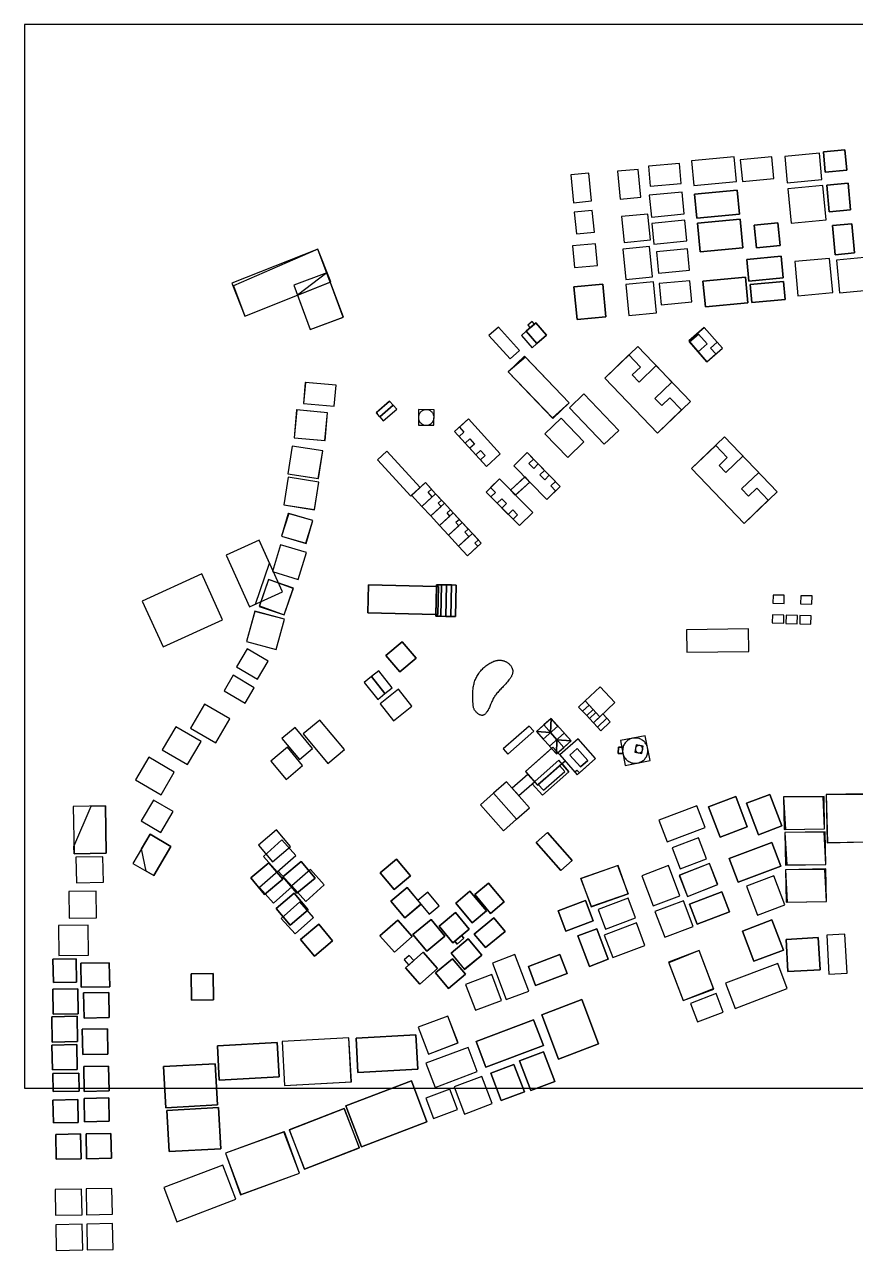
# Model space of a CAD drawing. Header units: millimetres. Extents: x 0 to 1306, y -165 to 1080.
# Drawn here: x 0 to 844, y -165 to 1080 of the extents above; entities that cross this region are included whole.
import ezdxf

# ---------------------------------------------------------------- set-up
doc = ezdxf.new("R2010")
doc.units = ezdxf.units.MM
for name, color, linetype in [('BLDG_BOX_CAMPUS', 5, 'Continuous'), ('BLDG_BOX_PLATFORM', 3, 'Continuous'), ('BLDG_BOX_RASTER', 1, 'Continuous'), ('BLDG_FOOTPRINT_CAMPUS', 8, 'Continuous'), ('BLDG_FOOTPRINT_PLATFORM', 94, 'Continuous'), ('BLDG_FOOTPRINT_RASTER', 12, 'Continuous'), ('MODEL_WINDOW', 7, 'Continuous'), ('WATER', 4, 'Continuous')]:
    doc.layers.add(name, color=color, linetype=linetype)

msp = doc.modelspace()

# ---------------------------------------------------------------- linework, layer by layer
at = {"layer": 'BLDG_BOX_CAMPUS'}
for points in [[(502.7, 749.1), (481.2, 772.8), (471.5, 764.1), (493.1, 740.4), (502.7, 749.1)], [(530, 764.6), (519.2, 777), (509.4, 768.5), (520.2, 756.1), (530, 764.6)], [(517.8, 775.7), (515.4, 778.4), (511, 774.6), (513.3, 771.9), (517.8, 775.7)], [(708.6, 751.4), (690.2, 772.5), (674.4, 758.7), (692.7, 737.6), (708.6, 751.4)], [(520.2, 756.1), (509.4, 768.5), (504.5, 764.2), (515.3, 751.8), (520.2, 756.1)], [(675.2, 757.8), (684, 747.7), (693, 755.6), (684.2, 765.7), (675.2, 757.8)], [(589.1, 720.9), (642.6, 665.2), (676.1, 697.3), (622.6, 753), (589.1, 720.9)], [(491.1, 727.4), (536.5, 680.1), (553.1, 696), (507.7, 743.3), (491.1, 727.4)], [(360.7, 681.5), (374.3, 693.4), (370.6, 697.5), (357.1, 685.7), (360.7, 681.5)], [(553.2, 690.9), (588.6, 653.9), (603.3, 667.9), (567.8, 704.9), (553.2, 690.9)], [(364.3, 677.4), (377.9, 689.3), (374.3, 693.4), (360.7, 681.5), (364.3, 677.4)], [(364.3, 677.4), (377.9, 689.3), (374.3, 693.4), (360.7, 681.5), (364.3, 677.4)], [(400.1, 689), (399.9, 673.2), (415.7, 673), (415.9, 688.8), (400.1, 689)], [(483.1, 644), (450.8, 679.5), (436.7, 666.8), (469, 631.2), (483.1, 644)], [(545, 680.2), (528.4, 664.4), (551.5, 640.4), (568, 656.3), (545, 680.2)], [(677.2, 629.1), (730.7, 573.4), (764.2, 605.5), (710.7, 661.2), (677.2, 629.1)], [(358.3, 637.9), (392.2, 601.2), (401.8, 610), (367.9, 646.8), (358.3, 637.9)], [(496.8, 632), (530.3, 597.6), (543.9, 610.8), (510.4, 645.3), (496.8, 632)], [(407, 614.9), (393, 602), (403.4, 590.7), (417.4, 603.6), (407, 614.9)], [(516, 584.6), (482.2, 618.7), (468.7, 605.3), (502.5, 571.2), (516, 584.6)], [(498.3, 602), (513, 615.4), (508.1, 620.7), (493.5, 607.3), (498.3, 602)], [(417.4, 603.6), (403.4, 590.7), (412.5, 581), (426.4, 593.8), (417.4, 603.6)], [(412.5, 581), (421.5, 571.2), (435.4, 584.1), (426.4, 593.8), (412.5, 581)], [(421.5, 571.2), (430.5, 561.4), (444.5, 574.3), (435.4, 584.1), (421.5, 571.2)], [(444.5, 574.3), (430.5, 561.4), (440.7, 550.3), (454.7, 563.2), (444.5, 574.3)], [(454.7, 563.2), (440.7, 550.3), (449.8, 540.5), (463.7, 553.4), (454.7, 563.2)], [(348.7, 482.5), (417.7, 481), (418.3, 509.4), (349.3, 510.9), (348.7, 482.5)], [(418.4, 511.2), (417.7, 479.2), (422.7, 479.1), (423.4, 511.1), (418.4, 511.2)], [(427.7, 479), (428.4, 511), (423.4, 511.1), (422.7, 479.1), (427.7, 479)], [(432.7, 478.9), (433.4, 510.9), (428.4, 511), (427.7, 479), (432.7, 478.9)], [(433.4, 510.9), (432.7, 478.9), (437.6, 478.8), (438.4, 510.8), (433.4, 510.9)], [(419.7, 481), (420.3, 509.4), (418.3, 509.4), (417.7, 481), (419.7, 481)], [(735.3, 443.3), (735.1, 466.3), (672.1, 465.5), (672.4, 442.5), (735.3, 443.3)], [(366.9, 439.4), (381, 422.6), (397.6, 436.4), (383.5, 453.3), (366.9, 439.4)], [(352.3, 417.8), (366, 400.6), (373.4, 406.4), (359.7, 423.6), (352.3, 417.8)], [(366, 400.6), (352.3, 417.8), (345, 412), (358.6, 394.7), (366, 400.6)], [(379.8, 405.1), (361, 390.2), (374.6, 372.9), (393.4, 387.9), (379.8, 405.1)], [(569.2, 393.1), (584.3, 377.1), (599.5, 391.5), (584.4, 407.5), (569.2, 393.1)], [(562.6, 386.9), (566.7, 382.6), (573.3, 388.8), (569.2, 393.1), (562.6, 386.9)], [(577.4, 384.4), (573.3, 388.8), (566.7, 382.6), (570.8, 378.2), (577.4, 384.4)], [(283, 359.6), (308.1, 329.7), (324.9, 343.8), (299.9, 373.7), (283, 359.6)], [(534.8, 375.4), (519.8, 362.2), (526.6, 354.4), (541.6, 367.6), (534.8, 375.4)], [(555, 352.5), (534.8, 375.4), (527.3, 368.8), (547.5, 345.9), (555, 352.5)], [(580.1, 381.5), (577.4, 384.4), (570.8, 378.2), (573.6, 375.3), (580.1, 381.5)], [(577.7, 370.9), (584.3, 377.1), (580.1, 381.5), (573.6, 375.3), (577.7, 370.9)], [(581.8, 366.6), (591.3, 375.5), (587.2, 379.9), (577.7, 370.9), (581.8, 366.6)], [(585.3, 362.9), (594.7, 371.9), (591.3, 375.5), (581.8, 366.6), (585.3, 362.9)], [(261.4, 355), (279.2, 333.8), (292.5, 345), (274.7, 366.2), (261.4, 355)], [(490.7, 339.1), (517, 362.3), (512.3, 367.6), (486.1, 344.4), (490.7, 339.1)], [(519.8, 362.2), (540, 339.3), (547.5, 345.9), (527.3, 368.8), (519.8, 362.2)], [(540, 339.3), (555, 352.5), (548.1, 360.3), (533.1, 347.1), (540, 339.3)], [(579.9, 334.6), (562, 354.8), (543.5, 338.4), (561.3, 318.1), (579.9, 334.6)], [(609.9, 327.6), (635.1, 332.5), (630.3, 357.7), (605, 352.9), (609.9, 327.6)], [(250.1, 331.9), (265.5, 313.5), (282.3, 327.7), (266.9, 346.1), (250.1, 331.9)], [(561.3, 344.8), (553.8, 338.2), (564.4, 326.2), (571.9, 332.8), (561.3, 344.8)], [(561.3, 344.8), (553.8, 338.2), (564.4, 326.2), (571.9, 332.8), (561.3, 344.8)], [(602.9, 339.7), (607.6, 339.6), (607.7, 346.1), (603, 346.1), (602.9, 339.7)], [(628.3, 347.2), (620.9, 348.5), (619.6, 341.1), (626.9, 339.8), (628.3, 347.2)], [(525.8, 297.4), (552.8, 321.2), (542.4, 332.9), (515.4, 309.1), (525.8, 297.4)], [(543.2, 327.5), (521.6, 308.4), (526.9, 302.4), (548.5, 321.5), (543.2, 327.5)], [(501.8, 297), (517.7, 311.1), (511.1, 318.6), (495.2, 304.5), (501.8, 297)], [(499.5, 273.1), (476.2, 299.5), (463, 287.8), (486.3, 261.4), (499.5, 273.1)], [(512.7, 284.7), (489.4, 311.1), (476.2, 299.5), (499.5, 273.1), (512.7, 284.7)], [(251.7, 229.8), (270.1, 245.2), (256, 262.1), (237.6, 246.7), (251.7, 229.8)], [(556.1, 231), (531, 259.5), (519.6, 249.4), (544.7, 220.9), (556.1, 231)], [(248.1, 228.9), (229.7, 213.4), (243.8, 196.6), (262.2, 212), (248.1, 228.9)], [(280.8, 230), (262.4, 214.6), (276.6, 197.8), (295, 213.2), (280.8, 230)], [(391.8, 215.4), (377.6, 232.3), (361.1, 218.5), (375.2, 201.6), (391.8, 215.4)], [(372, 189.9), (386.2, 173), (402.6, 186.7), (388.4, 203.6), (372, 189.9)], [(437.8, 187.7), (454.5, 167.7), (469.1, 179.9), (452.3, 199.9), (437.8, 187.7)], [(457.2, 196.6), (473.3, 177.4), (487.1, 189), (471, 208.2), (457.2, 196.6)], [(273.9, 197.8), (255.5, 182.4), (269.7, 165.5), (288.1, 180.9), (273.9, 197.8)], [(421.1, 185.1), (409.5, 199.1), (399.3, 190.6), (411, 176.6), (421.1, 185.1)], [(451.6, 161.4), (437.5, 178.3), (420.9, 164.4), (435, 147.5), (451.6, 161.4)], [(298.7, 166.4), (280.3, 151), (294.4, 134.1), (312.8, 149.5), (298.7, 166.4)], [(378.9, 170.5), (360.9, 154.6), (375.5, 138.1), (393.5, 154), (378.9, 170.5)], [(408.5, 138.9), (426.9, 154.3), (412.8, 171.2), (394.4, 155.8), (408.5, 138.9)], [(476.4, 172.9), (456.7, 156.4), (468.2, 142.6), (487.9, 159.1), (476.4, 172.9)], [(446.8, 120.5), (464.3, 135.1), (450.6, 151.4), (433.1, 136.9), (446.8, 120.5)], [(439.3, 146.3), (446.2, 152.1), (443.8, 154.9), (436.9, 149.1), (439.3, 146.3)], [(401.4, 105.5), (419.4, 121.4), (404.8, 137.9), (386.8, 122), (401.4, 105.5)], [(385.5, 130.2), (390.1, 124.9), (395.4, 129.5), (390.7, 134.8), (385.5, 130.2)], [(430.4, 101.3), (447.7, 115.7), (434.6, 131.4), (417.3, 116.9), (430.4, 101.3)], [(169.2, 115.9), (169.5, 89.3), (191.8, 89.6), (191.5, 116.2), (169.2, 115.9)]]:
    msp.add_lwpolyline(points, close=True, dxfattribs=at)
at = {"layer": 'BLDG_BOX_PLATFORM'}
msp.add_lwpolyline([(536.6, 346.2), (508.6, 321.4), (520.7, 307.6), (548.8, 332.4), (536.6, 346.2)], close=True, dxfattribs=at)
at = {"layer": 'BLDG_BOX_RASTER'}
for points in [[(771.9, 945.9), (774.4, 919.3), (809.6, 922.7), (807.1, 949.2), (771.9, 945.9)], [(813.1, 930.1), (834.9, 932.2), (833, 952.7), (811.2, 950.6), (813.1, 930.1)], [(633.4, 936), (635.3, 915.7), (666.9, 918.7), (665, 939), (633.4, 936)], [(722.8, 920.7), (720.5, 945.5), (677.2, 941.5), (679.6, 916.7), (722.8, 920.7)], [(760.7, 923.6), (758.7, 945.5), (726.8, 942.5), (728.9, 920.6), (760.7, 923.6)], [(575.6, 900.8), (573, 928.9), (554.6, 927.2), (557.3, 899.1), (575.6, 900.8)], [(604.8, 902.8), (625.7, 904.8), (623, 932.9), (602.1, 931), (604.8, 902.8)], [(636.5, 884.5), (669.9, 887.6), (667.8, 909.8), (634.4, 906.6), (636.5, 884.5)], [(682.8, 883.2), (726, 887.3), (723.7, 911.9), (680.4, 907.9), (682.8, 883.2)], [(810.6, 916.7), (775, 913.3), (778.3, 878.4), (813.9, 881.8), (810.6, 916.7)], [(814.5, 916.9), (817.1, 889.9), (838.7, 891.9), (836.2, 918.9), (814.5, 916.9)], [(558.2, 889.5), (560.3, 867.4), (578.6, 869.1), (576.5, 891.3), (558.2, 889.5)], [(608.7, 858.7), (635.5, 861.3), (633, 887.5), (606.2, 885), (608.7, 858.7)], [(639, 857.1), (672.4, 860.3), (670.5, 881.2), (637, 878), (639, 857.1)], [(726.5, 882.2), (683.2, 878.2), (686, 849.2), (729.2, 853.3), (726.5, 882.2)], [(743.1, 853.2), (767.2, 855.5), (765, 878.6), (740.9, 876.3), (743.1, 853.2)], [(820.4, 875.8), (823.2, 846.2), (842.9, 848.1), (840.1, 877.6), (820.4, 875.8)], [(223.8, 783.8), (311, 818.6), (297.7, 852), (210.5, 817.2), (223.8, 783.8)], [(579.7, 857.4), (556.4, 855.2), (558.5, 833.2), (581.8, 835.4), (579.7, 857.4)], [(607.6, 851.9), (610.5, 821.2), (637.5, 823.8), (634.6, 854.5), (607.6, 851.9)], [(643.8, 827.6), (675.3, 830.6), (673.2, 852.1), (641.8, 849.1), (643.8, 827.6)], [(735.4, 819.5), (770.3, 822.8), (768.2, 844.8), (733.3, 841.5), (735.4, 819.5)], [(785.3, 804.4), (820.6, 807.8), (817.3, 842.5), (782, 839.2), (785.3, 804.4)], [(860.1, 844), (824.4, 840.6), (827.5, 807.5), (863.3, 810.8), (860.1, 844)], [(323.8, 782.7), (307.1, 827.8), (273.5, 815.4), (290.1, 770.3), (323.8, 782.7)], [(688.8, 819.5), (691.3, 793.3), (734.5, 797.4), (732, 823.6), (688.8, 819.5)], [(561, 780.4), (590.2, 783.1), (587.1, 816.4), (557.9, 813.6), (561, 780.4)], [(610.6, 816), (613.6, 784.6), (641.7, 787.3), (638.7, 818.7), (610.6, 816)], [(646.3, 795.4), (677.7, 798.3), (675.7, 819.8), (644.3, 816.9), (646.3, 795.4)], [(770.6, 819.1), (736.7, 815.9), (738.4, 797.7), (772.3, 800.9), (770.6, 819.1)], [(316.5, 713.7), (285.1, 716.6), (283.1, 695.1), (314.5, 692.3), (316.5, 713.7)], [(273.7, 660.4), (305.2, 657.5), (307.8, 685.8), (276.3, 688.7), (273.7, 660.4)], [(267.3, 623.6), (298.5, 618.9), (302.8, 647), (271.6, 651.7), (267.3, 623.6)], [(263.3, 592.1), (294.6, 587.3), (298.9, 615.4), (267.6, 620.2), (263.3, 592.1)], [(260.9, 560.4), (286.1, 553), (292.9, 576.2), (267.7, 583.6), (260.9, 560.4)], [(204.6, 541.2), (228.5, 488.6), (262, 503.8), (238.1, 556.4), (204.6, 541.2)], [(259.9, 551.8), (251.7, 524.6), (277.9, 516.6), (286.2, 543.8), (259.9, 551.8)], [(179.9, 522.1), (119.5, 494.6), (140.7, 448.1), (201.1, 475.5), (179.9, 522.1)], [(247.8, 516.4), (238.4, 489.2), (263.6, 480.5), (273, 507.7), (247.8, 516.4)], [(771.4, 500.4), (760, 500.7), (759.8, 492.4), (771.2, 492.1), (771.4, 500.4)], [(788.2, 500), (788, 491.6), (799.4, 491.3), (799.6, 499.7), (788.2, 500)], [(255.6, 445.2), (264, 476.1), (233.7, 484.4), (225.3, 453.5), (255.6, 445.2)], [(770.9, 472.1), (771.1, 480.2), (759.5, 480.5), (759.3, 472.4), (770.9, 472.1)], [(784.5, 471.5), (784.7, 479.9), (773.3, 480.2), (773.1, 471.8), (784.5, 471.5)], [(798.5, 471.2), (798.7, 479.6), (787.3, 479.9), (787.1, 471.5), (798.5, 471.2)], [(226.1, 446.1), (215.3, 427.6), (236.6, 415.1), (247.5, 433.6), (226.1, 446.1)], [(233.3, 406.6), (211.8, 419.2), (202.6, 403.5), (224.1, 390.9), (233.3, 406.6)], [(208.6, 374.9), (182.8, 390), (168.5, 365.6), (194.2, 350.5), (208.6, 374.9)], [(153.7, 367), (139.9, 343.5), (165.6, 328.5), (179.4, 351.9), (153.7, 367)], [(112.6, 313), (138.6, 297.8), (152.1, 320.9), (126.1, 336.1), (112.6, 313)], [(50.3, 238), (83, 238.6), (82.1, 286.5), (49.4, 285.9), (50.3, 238)], [(138.4, 259.6), (150.8, 280.7), (130.8, 292.4), (118.4, 271.3), (138.4, 259.6)], [(682.7, 286.7), (644.1, 272.1), (652.5, 249.9), (691.2, 264.5), (682.7, 286.7)], [(733.9, 265.3), (722.3, 296), (694.6, 285.5), (706.2, 254.8), (733.9, 265.3)], [(768.9, 266.2), (756.8, 298.2), (733.2, 289.3), (745.3, 257.3), (768.9, 266.2)], [(771.4, 262.5), (812.4, 263.2), (811.8, 296.2), (770.8, 295.6), (771.4, 262.5)], [(854.9, 250), (853.9, 298.8), (813.9, 298), (814.9, 249.2), (854.9, 250)], [(127.5, 257.7), (110.1, 228.2), (131.3, 215.8), (148.6, 245.3), (127.5, 257.7)], [(261.3, 252.1), (242.5, 235.3), (256.5, 219.5), (275.4, 236.3), (261.3, 252.1)], [(684.4, 254.1), (657.6, 244), (665.6, 222.7), (692.4, 232.8), (684.4, 254.1)], [(724.7, 209), (767.8, 225.3), (758.7, 249.5), (715.6, 233.2), (724.7, 209)], [(772.6, 226.5), (813.6, 227.2), (813, 260.2), (772, 259.6), (772.6, 226.5)], [(80.1, 209), (79.6, 235), (52.2, 234.5), (52.7, 208.5), (80.1, 209)], [(575.2, 184), (613, 197.4), (602.8, 226.2), (565, 212.8), (575.2, 184)], [(665.5, 195.3), (653.9, 225.9), (626.7, 215.7), (638.3, 185), (665.5, 195.3)], [(695.6, 228.1), (664.8, 216), (673.1, 194.7), (704, 206.8), (695.6, 228.1)], [(252.7, 187.8), (271.6, 204.6), (257.5, 220.4), (238.7, 203.6), (252.7, 187.8)], [(271.4, 205.3), (285.5, 189.6), (304.3, 206.4), (290.3, 222.1), (271.4, 205.3)], [(760.7, 215.6), (733.2, 205.2), (744.4, 175.7), (771.9, 186.2), (760.7, 215.6)], [(773.2, 188.8), (814.2, 189.5), (813.6, 222.5), (772.6, 221.8), (773.2, 188.8)], [(72.6, 200.1), (44.9, 199.6), (45.4, 172.4), (73.1, 172.9), (72.6, 200.1)], [(683.1, 166.6), (715.8, 179), (708.1, 199.4), (675.3, 186.9), (683.1, 166.6)], [(274.7, 156.5), (293.5, 173.3), (279.5, 189.1), (260.7, 172.3), (274.7, 156.5)], [(549.5, 159.4), (577.5, 170), (569.7, 190.6), (541.7, 180), (549.5, 159.4)], [(589.9, 161.3), (620.5, 172.8), (612.9, 193), (582.3, 181.4), (589.9, 161.3)], [(650, 153.1), (678.9, 164.1), (669, 190.1), (640.1, 179.2), (650, 153.1)], [(34.5, 165), (35, 134.5), (65.1, 135), (64.5, 165.6), (34.5, 165)], [(597.4, 132.5), (629.9, 144.8), (621.3, 167.7), (588.7, 155.4), (597.4, 132.5)], [(740.5, 128.8), (770.5, 140.1), (758.9, 170.8), (728.9, 159.4), (740.5, 128.8)], [(581, 161.8), (561.7, 154.6), (573.5, 123.5), (592.7, 130.8), (581, 161.8)], [(807.8, 120.2), (806, 152.8), (773.4, 151), (775.2, 118.4), (807.8, 120.2)], [(814.6, 155.4), (816.8, 115.8), (835.2, 116.8), (833, 156.4), (814.6, 155.4)], [(653.9, 127.9), (668.7, 88.8), (699.8, 100.5), (685, 139.7), (653.9, 127.9)], [(52.5, 131.3), (28.8, 130.9), (29.3, 107.2), (52.9, 107.6), (52.5, 131.3)], [(57.6, 102.4), (86.5, 102.9), (86.1, 127.2), (57.2, 126.7), (57.6, 102.4)], [(511.9, 98.4), (497.8, 135.6), (475.1, 127), (489.2, 89.8), (511.9, 98.4)], [(551, 116.3), (543.7, 135.5), (511.6, 123.4), (518.9, 104.1), (551, 116.3)], [(774.5, 101), (764.8, 126.5), (711.9, 106.5), (721.6, 80.9), (774.5, 101)], [(474.5, 115.2), (447.9, 105.1), (457.8, 79), (484.4, 89.1), (474.5, 115.2)], [(54.5, 75.5), (54.1, 100.8), (28.7, 100.3), (29.2, 75), (54.5, 75.5)], [(60, 96.8), (60.4, 71.1), (86.1, 71.6), (85.6, 97.2), (60, 96.8)], [(525.1, 74.4), (542.1, 29.5), (582.9, 45), (565.9, 89.9), (525.1, 74.4)], [(709.4, 77.2), (702.3, 95.9), (676.3, 86), (683.4, 67.4), (709.4, 77.2)], [(27.6, 72.5), (28.1, 46.8), (53.9, 47.2), (53.4, 73), (27.6, 72.5)], [(410.1, 34.4), (440.2, 45.8), (429.8, 73.2), (399.8, 61.8), (410.1, 34.4)], [(468.5, 21.2), (526.8, 43.3), (516.9, 69.3), (458.7, 47.2), (468.5, 21.2)], [(84.7, 34.6), (84.2, 60.2), (58.6, 59.7), (59.1, 34.1), (84.7, 34.6)], [(264, 2.5), (331.9, 6.2), (329.4, 51.1), (261.5, 47.3), (264, 2.5)], [(338.5, 15.8), (399.2, 19.1), (397.3, 54.2), (336.6, 50.8), (338.5, 15.8)], [(27.8, 43.7), (28.3, 18.4), (53.5, 18.9), (53.1, 44.1), (27.8, 43.7)], [(197.8, 7.9), (258.5, 11.3), (256.6, 46.4), (195.9, 43), (197.8, 7.9)], [(450.3, 41.3), (407.6, 25.2), (417, 0.6), (459.6, 16.7), (450.3, 41.3)], [(502.7, 27.6), (514.1, -2.6), (538.5, 6.6), (527.1, 36.8), (502.7, 27.6)], [(55, 15.3), (28.9, 14.8), (29.2, -3.5), (55.4, -3), (55, 15.3)], [(60.2, 21.9), (60.6, -3.3), (85.8, -2.8), (85.4, 22.4), (60.2, 21.9)], [(193.7, 24.8), (141.1, 21.9), (143.4, -20), (196, -17.1), (193.7, 24.8)], [(473.6, 15.1), (484, -12.6), (507.5, -3.7), (497, 24), (473.6, 15.1)], [(342.1, -59.6), (408.6, -34.4), (392.9, 7.3), (326.3, -17.9), (342.1, -59.6)], [(446.6, -26.5), (474.8, -15.8), (464.4, 11.8), (436.2, 1.2), (446.6, -26.5)], [(29.3, -35.2), (54.5, -34.8), (54.1, -11.7), (28.9, -12.2), (29.3, -35.2)], [(86.1, -33.7), (85.7, -10), (60.5, -10.5), (60.9, -34.2), (86.1, -33.7)], [(415.3, -30.9), (439.5, -21.7), (431.7, -1.1), (407.5, -10.3), (415.3, -30.9)], [(146.7, -64.5), (199.2, -61.6), (196.9, -19.7), (144.4, -22.6), (146.7, -64.5)], [(324.5, -20.6), (268.7, -42.4), (284.3, -82.4), (340.1, -60.6), (324.5, -20.6)], [(32.3, -72.3), (57.5, -71.8), (57, -46.6), (31.8, -47.1), (32.3, -72.3)], [(62.6, -46.5), (63.1, -71.7), (88.3, -71.3), (87.8, -46), (62.6, -46.5)], [(219.3, -108.4), (279.3, -86.5), (263.9, -44.4), (203.9, -66.2), (219.3, -108.4)], [(141.4, -100.9), (154.5, -135.7), (214.7, -112.9), (201.5, -78.2), (141.4, -100.9)], [(57.9, -102.5), (31, -103), (31.5, -129.2), (58.4, -128.7), (57.9, -102.5)], [(88.8, -101.9), (62.5, -102.4), (63, -128.6), (89.3, -128.1), (88.8, -101.9)], [(31.7, -138.7), (32.2, -164.9), (59.1, -164.4), (58.6, -138.2), (31.7, -138.7)], [(63.2, -138.1), (63.6, -164.3), (90, -163.8), (89.5, -137.6), (63.2, -138.1)]]:
    msp.add_lwpolyline(points, close=True, dxfattribs=at)
at = {"layer": 'BLDG_FOOTPRINT_CAMPUS'}
for points in [[(502.7, 749.1), (481.2, 772.8), (471.5, 764.1), (493.1, 740.4), (502.7, 749.1)], [(509.4, 768.5), (519.2, 777), (530, 764.6), (520.2, 756.1), (509.4, 768.5)], [(513.3, 771.9), (517.8, 775.7), (515.4, 778.4), (511, 774.6), (513.3, 771.9)], [(683.4, 766.6), (690.2, 772.5), (703.4, 757.4), (696.6, 751.5), (701.8, 745.5), (692.7, 737.6), (684, 747.7), (693, 755.6), (684.2, 765.7), (683.4, 766.6)], [(520.2, 756.1), (509.4, 768.5), (504.5, 764.2), (515.3, 751.8), (520.2, 756.1)], [(675.2, 757.8), (684.2, 765.7), (693, 755.6), (684, 747.7), (675.2, 757.8)], [(553.1, 696), (508.8, 742.2), (491.1, 727.4), (536, 680.6), (553.1, 696)], [(642.6, 665.2), (667.1, 688.8), (655.3, 701), (647, 693), (640.1, 700.2), (657.4, 716.8), (641.3, 733.6), (624, 716.9), (617.1, 724.2), (625.4, 732.2), (613.7, 744.5), (589.1, 720.9), (642.6, 665.2)], [(360.7, 681.5), (358.3, 684.3), (358.2, 686.6), (370.6, 697.5), (374.3, 693.4), (360.7, 681.5)], [(603.3, 667.9), (567.8, 704.9), (553.2, 690.9), (588.6, 653.9), (603.3, 667.9)], [(377.9, 689.3), (374.3, 693.4), (360.7, 681.5), (364.3, 677.4), (377.9, 689.3)], [(377.9, 689.3), (374.3, 693.4), (360.7, 681.5), (364.3, 677.4), (377.9, 689.3)], [(400, 680.7), (400.1, 679.9), (400.2, 679.2), (400.5, 678.4), (400.7, 677.7), (401.1, 677), (401.5, 676.3), (402, 675.7), (402.6, 675.2), (403.1, 674.7), (403.8, 674.3), (404.5, 673.9), (405.2, 673.6), (405.9, 673.3), (406.7, 673.2), (407.4, 673.1), (408.2, 673.1), (409, 673.2), (409.8, 673.3), (410.5, 673.5), (411.2, 673.8), (411.9, 674.2), (412.6, 674.6), (413.2, 675.1), (413.7, 675.6), (414.2, 676.2), (414.7, 676.8), (415, 677.5), (415.3, 678.2), (415.6, 679), (415.7, 679.7), (415.8, 680.5), (415.8, 681.3), (415.8, 682.1), (415.6, 682.8), (415.4, 683.6), (415.1, 684.3), (414.8, 685), (414.3, 685.6), (413.8, 686.2), (413.3, 686.8), (412.7, 687.3), (412.1, 687.7), (411.4, 688.1), (410.7, 688.4), (409.9, 688.6), (409.2, 688.8), (408.4, 688.9), (407.6, 688.9), (406.9, 688.8), (406.1, 688.7), (405.4, 688.4), (404.6, 688.2), (403.9, 687.8), (403.3, 687.4), (402.7, 686.9), (402.1, 686.4), (401.6, 685.8), (401.2, 685.1), (400.8, 684.4), (400.5, 683.7), (400.3, 683), (400.1, 682.2), (400, 681.5), (400, 680.7)], [(483.1, 644), (450.8, 679.5), (441.5, 671.1), (446.2, 665.9), (441.4, 661.6), (447.5, 654.9), (452.2, 659.2), (456.9, 654), (452.2, 649.7), (458.2, 643.1), (463, 647.4), (467.7, 642.2), (463, 637.9), (469, 631.2), (483.1, 644)], [(568, 656.3), (545, 680.2), (528.4, 664.4), (551.5, 640.4), (568, 656.3)], [(730.7, 573.4), (755.2, 596.9), (743.4, 609.2), (735.1, 601.2), (728.1, 608.4), (745.5, 625), (729.4, 641.7), (712.1, 625.1), (705.2, 632.3), (713.5, 640.4), (701.8, 652.6), (677.2, 629.1), (730.7, 573.4)], [(401.8, 610), (367.9, 646.8), (358.3, 637.9), (392.2, 601.2), (401.8, 610)], [(539.3, 606.4), (534.5, 611.4), (539, 615.9), (532.8, 622.3), (528.2, 617.8), (523.3, 622.9), (527.9, 627.3), (521.6, 633.8), (517, 629.3), (512.1, 634.3), (516.7, 638.8), (510.4, 645.3), (496.8, 632), (530.3, 597.6), (539.3, 606.4)], [(393, 602), (403.4, 590.7), (413.9, 600.4), (409.7, 605.1), (413.1, 608.2), (407, 614.9), (401.8, 610), (393, 602)], [(516, 584.6), (482.2, 618.7), (473.2, 609.8), (478.1, 604.8), (473.6, 600.3), (479.9, 593.9), (484.5, 598.4), (489.4, 593.5), (484.8, 589), (491.2, 582.6), (495.7, 587.1), (500.7, 582.1), (496.1, 577.6), (502.5, 571.2), (516, 584.6)], [(493.5, 607.3), (498.5, 602.2), (513, 615.4), (508.2, 620.6), (494.1, 607.9), (493.5, 607.3)], [(403.4, 590.7), (412.5, 581), (423, 590.7), (420, 593.8), (423.5, 597), (417.4, 603.6), (403.4, 590.7)], [(412.5, 581), (421.5, 571.2), (432, 580.9), (429.1, 584), (432.5, 587.2), (426.4, 593.8), (412.5, 581)], [(421.5, 571.2), (435.4, 584.1), (441.5, 577.5), (438.1, 574.3), (441, 571.1), (430.5, 561.4), (421.5, 571.2)], [(430.5, 561.4), (444.5, 574.3), (450.6, 567.7), (447.1, 564.5), (451.2, 560), (440.7, 550.3), (430.5, 561.4)], [(460.3, 550.3), (457.4, 553.4), (460.8, 556.6), (454.7, 563.2), (440.7, 550.3), (449.8, 540.5), (460.3, 550.3)], [(349.3, 510.9), (418.3, 509.4), (417.7, 481), (348.7, 482.5), (349.3, 510.9)], [(420.3, 509.4), (418.3, 509.4), (418.4, 511.2), (423.4, 511.1), (422.7, 479.1), (417.7, 479.2), (417.7, 481), (419.7, 481), (420.3, 509.4)], [(423.4, 511.1), (428.4, 511), (427.7, 479), (422.7, 479.1), (423.4, 511.1)], [(428.4, 511), (433.4, 510.9), (432.7, 478.9), (427.7, 479), (428.4, 511)], [(433.4, 510.9), (438.4, 510.8), (437.6, 478.8), (432.7, 478.9), (433.4, 510.9)], [(418.3, 509.4), (420.3, 509.4), (419.7, 481), (417.7, 481), (418.3, 509.4)], [(735.3, 443.3), (735.1, 466.3), (672.1, 465.5), (672.4, 442.5), (735.3, 443.3)], [(366.9, 439.4), (383.5, 453.3), (397.6, 436.4), (381, 422.6), (366.9, 439.4)], [(352.3, 417.8), (366, 400.6), (373.4, 406.4), (359.7, 423.6), (352.3, 417.8)], [(345, 412), (358.6, 394.7), (366, 400.6), (352.3, 417.8), (345, 412)], [(393.4, 387.9), (379.8, 405.1), (361, 390.2), (374.6, 372.9), (393.4, 387.9)], [(569.2, 393.1), (584.3, 377.1), (599.5, 391.5), (584.4, 407.5), (569.2, 393.1)], [(562.6, 386.9), (566.7, 382.6), (573.3, 388.8), (569.2, 393.1), (562.6, 386.9)], [(566.7, 382.6), (570.8, 378.2), (577.4, 384.4), (573.3, 388.8), (566.7, 382.6)], [(283, 359.6), (308.1, 329.7), (324.9, 343.8), (299.9, 373.7), (283, 359.6)], [(534.1, 361), (534.8, 375.4), (519.8, 362.2), (534.1, 361)], [(540.6, 353.7), (555, 352.5), (534.8, 375.4), (534.1, 361), (540.6, 353.7)], [(570.8, 378.2), (573.6, 375.3), (580.1, 381.5), (577.4, 384.4), (570.8, 378.2)], [(573.6, 375.3), (577.7, 370.9), (584.3, 377.1), (580.1, 381.5), (573.6, 375.3)], [(577.7, 370.9), (581.8, 366.6), (591.3, 375.5), (587.2, 379.9), (584.3, 377.1), (577.7, 370.9)], [(594.7, 371.9), (591.3, 375.5), (581.8, 366.6), (585.3, 362.9), (594.7, 371.9)], [(261.4, 355), (279.2, 333.8), (292.5, 345), (274.7, 366.2), (261.4, 355)], [(490.7, 339.1), (517, 362.3), (512.3, 367.6), (486.1, 344.4), (490.7, 339.1)], [(540, 339.3), (540.6, 353.7), (534.1, 361), (519.8, 362.2), (540, 339.3)], [(540, 339.3), (555, 352.5), (540.6, 353.7), (540, 339.3)], [(558.7, 321.1), (560.8, 323), (563.4, 320), (579.9, 334.6), (562, 354.8), (543.5, 338.4), (558.7, 321.1)], [(632.9, 343.2), (632.8, 344.1), (632.7, 345.1), (632.5, 346.1), (632.2, 347), (631.8, 347.9), (631.4, 348.8), (630.9, 349.7), (630.3, 350.5), (629.7, 351.2), (629, 351.9), (628.3, 352.6), (627.5, 353.2), (626.6, 353.7), (625.8, 354.2), (624.9, 354.6), (624, 354.9), (623, 355.2), (622, 355.4), (621.1, 355.5), (620.1, 355.5), (619.1, 355.5), (618.1, 355.4), (617.2, 355.2), (616.2, 354.9), (615.3, 354.6), (614.4, 354.2), (613.5, 353.7), (612.7, 353.2), (611.9, 352.6), (611.2, 351.9), (610.5, 351.2), (609.9, 350.5), (609.3, 349.7), (608.8, 348.8), (608.3, 347.9), (608, 347), (607.7, 346.1), (607.5, 345.1), (607.3, 344.2), (607.2, 343.2), (607.2, 342.2), (607.3, 341.2), (607.5, 340.2), (607.7, 339.3), (608, 338.3), (608.3, 337.4), (608.8, 336.5), (609.3, 335.7), (609.8, 334.9), (610.5, 334.1), (611.2, 333.4), (611.9, 332.8), (612.7, 332.2), (613.5, 331.6), (614.4, 331.2), (615.3, 330.8), (616.2, 330.4), (617.1, 330.2), (618.1, 330), (619.1, 329.9), (620.1, 329.8), (621, 329.9), (622, 330), (623, 330.2), (623.9, 330.4), (624.9, 330.8), (625.8, 331.2), (626.6, 331.6), (627.5, 332.2), (628.2, 332.8), (629, 333.4), (629.7, 334.1), (630.3, 334.9), (630.9, 335.7), (631.4, 336.5), (631.8, 337.4), (632.2, 338.3), (632.5, 339.3), (632.7, 340.2), (632.8, 341.2), (632.9, 342.2), (632.9, 343.2)], [(250.1, 331.9), (265.5, 313.5), (282.3, 327.7), (266.9, 346.1), (250.1, 331.9)], [(553.8, 338.2), (561.3, 344.8), (571.9, 332.8), (564.4, 326.2), (553.8, 338.2)], [(564.4, 326.2), (571.9, 332.8), (561.3, 344.8), (553.8, 338.2), (564.4, 326.2)], [(603, 346.1), (607.7, 346.1), (607.4, 345), (607.3, 343.9), (607.2, 342.9), (607.3, 341.8), (607.4, 340.7), (607.6, 339.6), (602.9, 339.7), (603, 346.1)], [(627.7, 344.3), (627.6, 344.8), (627.5, 345.3), (627.3, 345.8), (627, 346.3), (626.7, 346.7), (626.3, 347.1), (625.8, 347.4), (625.4, 347.6), (624.8, 347.8), (624.3, 347.9), (623.8, 347.9), (623.3, 347.8), (622.7, 347.7), (622.2, 347.5), (621.8, 347.2), (621.4, 346.9), (621, 346.5), (620.7, 346.1), (620.5, 345.6), (620.3, 345.1), (620.2, 344.5), (620.2, 344), (620.2, 343.5), (620.4, 343), (620.6, 342.5), (620.9, 342), (621.2, 341.6), (621.6, 341.2), (622, 340.9), (622.5, 340.7), (623, 340.5), (623.5, 340.4), (624.1, 340.4), (624.6, 340.5), (625.1, 340.6), (625.6, 340.8), (626.1, 341.1), (626.5, 341.4), (626.8, 341.8), (627.2, 342.2), (627.4, 342.7), (627.6, 343.2), (627.7, 343.8), (627.7, 344.3)], [(515.4, 309.1), (517.7, 311.1), (520.7, 307.6), (521.6, 308.4), (526.9, 302.4), (548.5, 321.5), (543.2, 327.5), (545.5, 329.5), (552.8, 321.2), (525.8, 297.4), (515.4, 309.1), (515.4, 309.1)], [(521.6, 308.4), (526.9, 302.4), (548.5, 321.5), (543.2, 327.5), (539.4, 324.1), (529.4, 315.2), (521.6, 308.4)], [(501.8, 297), (517.7, 311.1), (511.1, 318.6), (495.2, 304.5), (501.8, 297)], [(486.3, 261.4), (499.5, 273.1), (476.2, 299.5), (463, 287.8), (486.3, 261.4)], [(512.7, 284.7), (489.4, 311.1), (476.2, 299.5), (499.5, 273.1), (512.7, 284.7)], [(237.6, 246.7), (251.7, 229.8), (270.1, 245.2), (256, 262.1), (237.6, 246.7)], [(544.7, 220.9), (519.6, 249.4), (531, 259.5), (556.1, 231), (544.7, 220.9)], [(229.7, 213.4), (248.1, 228.9), (262.2, 212), (243.8, 196.6), (229.7, 213.4)], [(262.4, 214.6), (280.8, 230), (295, 213.2), (276.6, 197.8), (262.4, 214.6)], [(361.1, 218.5), (377.6, 232.3), (391.8, 215.4), (375.2, 201.6), (361.1, 218.5)], [(372.1, 189.9), (388.4, 203.6), (402.5, 186.7), (386.2, 173), (372.1, 189.9)], [(437.8, 187.7), (452.3, 199.9), (469.1, 179.9), (454.5, 167.7), (437.8, 187.7)], [(457.2, 196.6), (471, 208.2), (487.1, 189), (473.3, 177.4), (457.2, 196.6)], [(255.5, 182.4), (273.9, 197.8), (288.1, 180.9), (269.7, 165.5), (255.5, 182.4)], [(402.5, 186.8), (411, 176.6), (421.1, 185.1), (409.5, 199.1), (399.3, 190.6), (402.5, 186.8)], [(420.9, 164.4), (437.5, 178.3), (451.6, 161.4), (435, 147.5), (420.9, 164.4)], [(280.3, 151), (298.7, 166.4), (312.8, 149.5), (294.4, 134.1), (280.3, 151)], [(360.9, 154.6), (378.9, 170.5), (393.5, 154), (375.5, 138.1), (360.9, 154.6)], [(394.4, 155.8), (412.8, 171.2), (426.9, 154.3), (408.5, 138.9), (394.4, 155.8)], [(468.2, 142.6), (456.7, 156.4), (476.4, 172.9), (487.9, 159.1), (468.2, 142.6)], [(446.9, 120.6), (433.1, 136.9), (450.5, 151.4), (464.3, 135.1), (446.9, 120.6)], [(436.9, 149.1), (443.8, 154.9), (446.2, 152.1), (439.3, 146.3), (436.9, 149.1)], [(386.8, 122), (404.8, 137.9), (419.4, 121.4), (401.4, 105.5), (386.8, 122)], [(385.5, 130.2), (390.1, 124.9), (395.4, 129.5), (390.7, 134.8), (385.5, 130.2)], [(430.4, 101.3), (417.3, 116.9), (434.6, 131.4), (447.7, 115.7), (430.4, 101.3)], [(169.5, 89.3), (169.2, 115.9), (191.5, 116.2), (191.8, 89.6), (169.5, 89.3)]]:
    msp.add_lwpolyline(points, close=True, dxfattribs=at)
at = {"layer": 'BLDG_FOOTPRINT_PLATFORM'}
msp.add_lwpolyline([(511.1, 318.6), (517.7, 311.1), (520.7, 307.6), (529.4, 315.2), (539.4, 324.1), (543.2, 327.5), (548.8, 332.4), (543.5, 338.4), (541.5, 340.6), (540, 339.3), (535.1, 344.8), (508.6, 321.4), (511.1, 318.6)], close=True, dxfattribs=at)
at = {"layer": 'BLDG_FOOTPRINT_RASTER'}
for points in [[(771.9, 945.9), (774.4, 919.3), (809.6, 922.7), (807.1, 949.2), (771.9, 945.9)], [(833, 952.7), (834.9, 932.2), (813.1, 930.1), (811.2, 950.6), (833, 952.7)], [(633.4, 936), (635.3, 915.7), (666.9, 918.7), (665, 939), (633.4, 936)], [(677.2, 941.5), (679.6, 916.7), (722.8, 920.7), (720.5, 945.5), (677.2, 941.5)], [(726.8, 942.5), (728.9, 920.6), (760.7, 923.6), (758.7, 945.5), (726.8, 942.5)], [(554.6, 927.2), (557.3, 899.1), (575.6, 900.8), (573, 928.9), (554.6, 927.2)], [(602.1, 931), (604.8, 902.8), (625.7, 904.8), (623, 932.9), (602.1, 931)], [(634.4, 906.6), (636.5, 884.5), (669.9, 887.6), (667.8, 909.8), (634.4, 906.6)], [(723.7, 911.9), (726, 887.3), (682.8, 883.2), (680.4, 907.9), (723.7, 911.9)], [(775, 913.3), (778.3, 878.4), (813.9, 881.8), (810.6, 916.7), (775, 913.3)], [(836.2, 918.9), (838.7, 891.9), (817.1, 889.9), (814.5, 916.9), (836.2, 918.9)], [(558.2, 889.5), (560.3, 867.4), (578.6, 869.1), (576.5, 891.3), (558.2, 889.5)], [(606.2, 885), (608.7, 858.7), (635.5, 861.3), (633, 887.5), (606.2, 885)], [(637, 878), (639, 857.1), (672.4, 860.3), (670.5, 881.2), (637, 878)], [(726.5, 882.2), (729.2, 853.3), (686, 849.2), (683.2, 878.2), (726.5, 882.2)], [(765, 878.6), (767.2, 855.5), (743.1, 853.2), (740.9, 876.3), (765, 878.6)], [(840.1, 877.6), (842.9, 848.1), (823.2, 846.2), (820.4, 875.8), (840.1, 877.6)], [(310.3, 818.3), (297.7, 852), (212.3, 814.6), (223.8, 783.8), (277.3, 805.2), (310.3, 818.3)], [(556.4, 855.2), (558.5, 833.2), (581.8, 835.4), (579.7, 857.4), (556.4, 855.2)], [(607.6, 851.9), (610.5, 821.2), (637.5, 823.8), (634.6, 854.5), (607.6, 851.9)], [(641.8, 849.1), (643.8, 827.6), (675.3, 830.6), (673.2, 852.1), (641.8, 849.1)], [(768.2, 844.8), (770.3, 822.8), (735.4, 819.5), (733.3, 841.5), (768.2, 844.8)], [(782, 839.2), (785.3, 804.4), (820.6, 807.8), (817.3, 842.5), (782, 839.2)], [(824.4, 840.6), (827.5, 807.5), (863.3, 810.8), (860.1, 844), (824.4, 840.6)], [(277.3, 805.2), (290.1, 770.3), (323.7, 782.8), (307.1, 827.8), (306.8, 827.7), (277.3, 805.2)], [(732, 823.6), (734.5, 797.4), (691.3, 793.3), (688.8, 819.5), (732, 823.6)], [(561, 780.4), (557.9, 813.6), (587.1, 816.4), (590.2, 783.1), (561, 780.4)], [(610.6, 816), (613.6, 784.6), (641.7, 787.3), (638.7, 818.7), (610.6, 816)], [(644.3, 816.9), (646.3, 795.4), (677.7, 798.3), (675.7, 819.8), (644.3, 816.9)], [(770.6, 819.1), (772.3, 800.9), (738.4, 797.7), (736.7, 815.9), (770.6, 819.1)], [(316.5, 713.7), (285.2, 716.6), (283.1, 695.1), (314.4, 692.3), (316.5, 713.7)], [(307.8, 685.8), (276.5, 688.6), (273.7, 660.4), (305, 657.5), (307.8, 685.8)], [(302.8, 647), (271.7, 651.7), (267.3, 623.6), (298.3, 618.9), (302.8, 647)], [(298.9, 615.4), (267.8, 620.2), (263.3, 592.1), (294.4, 587.4), (298.9, 615.4)], [(292.9, 576.2), (268.3, 583.4), (260.9, 560.4), (285.5, 553.2), (292.9, 576.2)], [(248.8, 533), (238.1, 556.4), (204.6, 541.2), (228.5, 488.6), (234.6, 491.3), (248.8, 533)], [(286.2, 543.8), (259.9, 551.8), (251.7, 524.6), (277.9, 516.6), (286.2, 543.8)], [(140.7, 448.1), (201.1, 475.5), (179.9, 522.1), (119.5, 494.6), (140.7, 448.1)], [(272.9, 507.3), (247.8, 516.4), (238.5, 489.6), (263.6, 480.5), (272.9, 507.3)], [(760, 500.7), (759.8, 492.4), (771.2, 492.1), (771.4, 500.4), (760, 500.7)], [(788.2, 500), (788, 491.6), (799.4, 491.3), (799.6, 499.7), (788.2, 500)], [(264, 476.1), (233.7, 484.1), (225.3, 453.5), (255.6, 445.4), (264, 476.1)], [(759.5, 480.5), (759.3, 472.4), (770.9, 472.1), (771.1, 480.2), (759.5, 480.5)], [(773.3, 480.2), (773.1, 471.8), (784.5, 471.5), (784.7, 479.9), (773.3, 480.2)], [(787.3, 479.9), (787.1, 471.5), (798.5, 471.2), (798.7, 479.6), (787.3, 479.9)], [(226.1, 446.1), (215.3, 427.6), (236.6, 415.1), (247.5, 433.6), (226.1, 446.1)], [(211.8, 419.2), (202.6, 403.5), (224.1, 390.9), (233.3, 406.6), (211.8, 419.2)], [(182.8, 390), (168.5, 365.6), (194.2, 350.5), (208.6, 374.9), (182.8, 390)], [(153.7, 367), (139.9, 343.5), (165.6, 328.5), (179.4, 351.9), (153.7, 367)], [(126.1, 336.1), (112.6, 313), (138.6, 297.8), (152.1, 320.9), (126.1, 336.1)], [(67.8, 286.2), (82.1, 286.5), (83, 238.6), (50.3, 238), (50.2, 245.3), (67.8, 286.2)], [(130.8, 292.4), (118.4, 271.3), (138.4, 259.6), (150.8, 280.7), (130.8, 292.4)], [(652.5, 249.9), (691.2, 264.5), (682.7, 286.7), (644.1, 272.1), (652.5, 249.9)], [(694.6, 285.5), (722.3, 296), (733.9, 265.3), (706.2, 254.8), (694.6, 285.5)], [(733.2, 289.3), (756.8, 298.2), (768.9, 266.2), (745.3, 257.3), (733.2, 289.3)], [(770.8, 295.6), (772.7, 262.6), (812.4, 263.2), (810.9, 295.9), (770.8, 295.6)], [(813.9, 298), (815.2, 249.3), (854.9, 250), (854, 298.2), (813.9, 298)], [(118.7, 242.8), (127.5, 257.7), (148.6, 245.3), (131.3, 215.8), (123.4, 220.4), (118.7, 242.8)], [(261.3, 252.1), (242.5, 235.3), (256.5, 219.5), (275.4, 236.3), (261.3, 252.1)], [(665.6, 222.7), (692.4, 232.8), (684.4, 254.1), (657.6, 244), (665.6, 222.7)], [(715.6, 233.2), (758.7, 249.5), (767.8, 225.3), (724.7, 209), (715.6, 233.2)], [(772, 259.6), (773.9, 226.6), (813.6, 227.2), (812.1, 259.9), (772, 259.6)], [(79.6, 235), (52.2, 234.5), (52.7, 208.5), (80.1, 209), (79.6, 235)], [(613, 197.4), (575.8, 184.3), (565, 212.8), (602.2, 226), (613, 197.4)], [(653.9, 225.9), (626.7, 215.7), (638.3, 185), (665.5, 195.3), (653.9, 225.9)], [(695.6, 228.1), (665, 216.1), (673.1, 194.7), (703.7, 206.7), (695.6, 228.1)], [(257.5, 220.4), (238.7, 203.6), (252.7, 187.8), (271.6, 204.6), (257.5, 220.4)], [(290.3, 222.1), (271.4, 205.3), (285.5, 189.6), (304.3, 206.4), (290.3, 222.1)], [(760.7, 215.6), (733.2, 205.2), (744.4, 175.7), (771.9, 186.2), (760.7, 215.6)], [(772.6, 221.8), (774.5, 188.9), (814.2, 189.5), (812.7, 222.1), (772.6, 221.8)], [(72.6, 200.1), (44.9, 199.6), (45.4, 172.4), (73.1, 172.9), (72.6, 200.1)], [(675.3, 186.9), (708.1, 199.4), (715.8, 179), (683.1, 166.6), (675.3, 186.9)], [(279.5, 189.1), (260.7, 172.3), (274.7, 156.5), (293.5, 173.3), (279.5, 189.1)], [(541.7, 180), (569.7, 190.6), (577.5, 170), (549.5, 159.4), (541.7, 180)], [(612.9, 193), (582.3, 181.4), (589.9, 161.3), (620.5, 172.8), (612.9, 193)], [(669, 190.1), (640.1, 179.2), (650, 153.1), (678.9, 164.1), (669, 190.1)], [(64.5, 165.6), (34.5, 165), (35, 134.5), (65.1, 135), (64.5, 165.6)], [(621.3, 167.7), (588.7, 155.4), (597.4, 132.5), (629.9, 144.8), (621.3, 167.7)], [(728.9, 159.4), (758.9, 170.8), (770.5, 140.1), (740.5, 128.8), (728.9, 159.4)], [(561.7, 154.6), (581, 161.8), (592.7, 130.8), (573.5, 123.5), (561.7, 154.6)], [(806, 152.8), (807.8, 120.2), (775.2, 118.4), (773.4, 151), (806, 152.8)], [(814.6, 155.4), (816.8, 115.8), (835.2, 116.8), (833, 156.4), (814.6, 155.4)], [(685, 139.7), (654.1, 127.3), (668.7, 88.8), (699.6, 101.1), (685, 139.7)], [(28.8, 130.9), (52.5, 131.3), (52.9, 107.6), (29.3, 107.2), (28.8, 130.9)], [(57.2, 126.7), (86.1, 127.2), (86.5, 102.9), (57.6, 102.4), (57.2, 126.7)], [(497.8, 135.6), (475.1, 127), (489.2, 89.8), (511.9, 98.4), (497.8, 135.6)], [(511.6, 123.4), (543.7, 135.5), (551, 116.3), (518.9, 104.1), (511.6, 123.4)], [(764.8, 126.5), (711.9, 106.5), (721.6, 80.9), (774.5, 101), (764.8, 126.5)], [(474.5, 115.2), (447.9, 105.1), (457.8, 79), (484.4, 89.1), (474.5, 115.2)], [(28.7, 100.3), (54.1, 100.8), (54.5, 75.5), (29.2, 75), (28.7, 100.3)], [(60, 96.8), (85.6, 97.2), (86.1, 71.6), (60.4, 71.1), (60, 96.8)], [(525.1, 74.4), (565.9, 89.9), (582.9, 45), (542.1, 29.5), (525.1, 74.4)], [(702.3, 95.9), (676.3, 86), (683.4, 67.4), (709.4, 77.2), (702.3, 95.9)], [(27.6, 72.5), (53.4, 73), (53.9, 47.2), (28.1, 46.8), (27.6, 72.5)], [(429.8, 73.2), (399.8, 61.9), (410.1, 34.4), (440.1, 45.8), (429.8, 73.2)], [(458.7, 47.2), (516.9, 69.3), (526.8, 43.3), (468.5, 21.2), (458.7, 47.2)], [(58.6, 59.7), (84.2, 60.2), (84.7, 34.6), (59.1, 34.1), (58.6, 59.7)], [(261.7, 47.3), (264, 2.5), (331.7, 6.2), (329.4, 51.1), (261.7, 47.3)], [(397.3, 54.2), (399.2, 19.1), (338.5, 15.8), (336.6, 50.8), (397.3, 54.2)], [(27.8, 43.7), (53.1, 44.1), (53.5, 18.9), (28.3, 18.4), (27.8, 43.7)], [(256.6, 46.4), (258.5, 11.3), (197.8, 7.9), (195.9, 43), (256.6, 46.4)], [(450.3, 41.3), (407.6, 25.2), (417, 0.6), (459.6, 16.7), (450.3, 41.3)], [(502.7, 27.6), (527.1, 36.8), (538.5, 6.6), (514.1, -2.6), (502.7, 27.6)], [(28.9, 14.8), (55, 15.3), (55.4, -3), (29.2, -3.5), (28.9, 14.8)], [(60.2, 21.9), (85.4, 22.4), (85.8, -2.8), (60.6, -3.3), (60.2, 21.9)], [(193.7, 24.8), (196, -17.1), (143.4, -20), (141.1, 21.9), (193.7, 24.8)], [(473.6, 15.1), (497, 24), (507.5, -3.7), (484, -12.6), (473.6, 15.1)], [(326.3, -17.9), (392.9, 7.3), (408.6, -34.4), (342.1, -59.6), (326.3, -17.9)], [(464.4, 11.8), (436.2, 1.2), (446.6, -26.5), (474.8, -15.8), (464.4, 11.8)], [(28.9, -12.2), (54.1, -11.7), (54.5, -34.8), (29.3, -35.2), (28.9, -12.2)], [(60.5, -10.5), (85.7, -10), (86.1, -33.7), (60.9, -34.2), (60.5, -10.5)], [(431.7, -1.1), (407.5, -10.3), (415.3, -30.9), (439.5, -21.7), (431.7, -1.1)], [(196.9, -19.7), (199.2, -61.6), (146.7, -64.5), (144.4, -22.6), (196.9, -19.7)], [(269.1, -42.3), (324.5, -20.6), (339.7, -60.7), (284.3, -82.4), (269.1, -42.3)], [(31.8, -47.1), (57, -46.6), (57.5, -71.8), (32.3, -72.3), (31.8, -47.1)], [(62.6, -46.5), (87.8, -46), (88.3, -71.3), (63.1, -71.7), (62.6, -46.5)], [(263.4, -44.5), (203.9, -66.2), (219.8, -108.2), (279.3, -86.5), (263.4, -44.5)], [(201.5, -78.2), (141.4, -100.9), (154.5, -135.7), (214.7, -112.9), (201.5, -78.2)], [(57.9, -102.5), (31, -103), (31.5, -129.2), (58.4, -128.7), (57.9, -102.5)], [(88.8, -101.9), (62.5, -102.4), (63, -128.6), (89.3, -128.1), (88.8, -101.9)], [(58.6, -138.2), (31.7, -138.7), (32.2, -164.9), (59.1, -164.4), (58.6, -138.2)], [(89.5, -137.6), (63.2, -138.1), (63.6, -164.3), (90, -163.8), (89.5, -137.6)]]:
    msp.add_lwpolyline(points, close=True, dxfattribs=at)
at = {"layer": 'MODEL_WINDOW'}
msp.add_lwpolyline([(0, 0), (1200, 0), (1200, 1080), (0, 1080)], close=True, dxfattribs=at)
at = {"layer": 'WATER'}
msp.add_lwpolyline([(455.5, 390.1), (455.3, 392.4), (455.2, 394.7), (455.1, 397), (455.1, 398.1), (455.1, 399.2), (455.1, 400.4), (455.1, 401.5), (455.2, 402.7), (455.3, 403.8), (455.4, 405), (455.5, 406.1), (455.7, 407.2), (455.9, 408.3), (456.1, 409.5), (456.4, 410.6), (456.7, 411.7), (457, 412.7), (457.4, 413.8), (457.9, 414.9), (458.3, 415.9), (458.8, 417), (459.4, 418), (459.9, 419), (460.5, 420), (461.2, 421), (461.8, 421.9), (462.5, 422.9), (463.3, 423.8), (464.1, 424.7), (464.9, 425.5), (465.7, 426.3), (466.5, 427.2), (467.4, 427.9), (468.4, 428.7), (469.3, 429.4), (470.3, 430.1), (471.3, 430.7), (472.3, 431.4), (473.4, 431.9), (474.4, 432.5), (475.5, 433), (476.6, 433.4), (477.2, 433.6), (477.8, 433.8), (478.3, 433.9), (478.9, 434.1), (479.5, 434.2), (480.1, 434.3), (480.6, 434.4), (481.2, 434.4), (481.8, 434.5), (482.3, 434.5), (482.9, 434.5), (483.5, 434.5), (484.1, 434.4), (484.6, 434.3), (485.2, 434.2), (485.8, 434.1), (486.3, 434), (486.9, 433.8), (487.5, 433.6), (488, 433.3), (488.6, 433.1), (489.1, 432.8), (489.6, 432.5), (490.2, 432.1), (490.7, 431.8), (491.1, 431.4), (491.6, 431), (492.1, 430.6), (492.5, 430.2), (492.9, 429.7), (493.3, 429.3), (493.7, 428.8), (494, 428.3), (494.4, 427.8), (494.6, 427.3), (494.9, 426.8), (495.1, 426.3), (495.3, 425.8), (495.5, 425.3), (495.6, 424.8), (495.7, 424.3), (495.7, 423.7), (495.8, 423.2), (495.7, 422.7), (495.7, 422.2), (495.6, 421.7), (495.5, 421.1), (495.4, 420.6), (495.2, 420.1), (495, 419.6), (494.8, 419), (494.5, 418.5), (494.3, 418), (494, 417.5), (493.7, 417), (493.4, 416.5), (493, 416), (492.7, 415.5), (491.9, 414.4), (491.2, 413.4), (490.3, 412.5), (489.5, 411.5), (488.6, 410.5), (487.7, 409.6), (486.9, 408.7), (486, 407.8), (485.2, 406.9), (484.4, 406), (483.5, 405.1), (482.7, 404.3), (482, 403.4), (481.2, 402.6), (480.5, 401.7), (479.7, 400.9), (479, 400), (478.4, 399.1), (477.7, 398.3), (477.1, 397.4), (476.6, 396.5), (476, 395.5), (475.5, 394.6), (475.1, 393.6), (474.6, 392.6), (474.2, 391.6), (473.3, 389.6), (472.9, 388.5), (472.4, 387.4), (472, 386.4), (471.4, 385.3), (470.9, 384.2), (470.3, 383.1), (469.9, 382.6), (469.6, 382.1), (469.2, 381.6), (468.9, 381.1), (468.5, 380.6), (468.1, 380.2), (467.6, 379.8), (467.2, 379.4), (466.8, 379.1), (466.3, 378.9), (466.1, 378.8), (465.8, 378.7), (465.6, 378.6), (465.3, 378.6), (465.1, 378.5), (464.8, 378.5), (464.5, 378.5), (464.3, 378.5), (463.7, 378.6), (463.2, 378.7), (462.7, 378.9), (462.1, 379.1), (461.6, 379.4), (461.1, 379.7), (460.5, 380.1), (460, 380.5), (459.5, 380.9), (459.1, 381.3), (458.6, 381.8), (458.2, 382.3), (457.8, 382.8), (457.4, 383.4), (457, 383.9), (456.7, 384.5), (456.5, 385), (456.2, 385.6), (456, 386.2), (455.9, 386.7), (455.8, 387.3), (455.7, 387.8), (455.6, 388.4), (455.5, 389), (455.5, 390.1)], close=True, dxfattribs=at)

doc.saveas('drawing.dxf')
